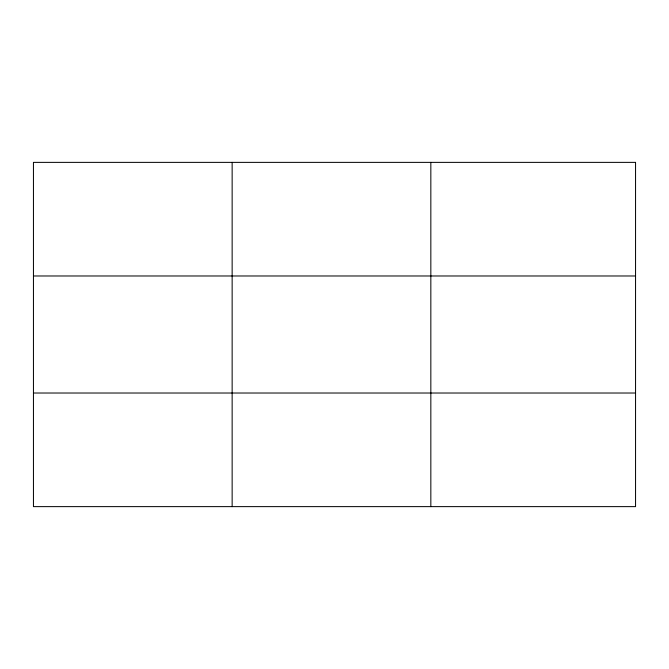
<?xml version="1.0" encoding="UTF-8"?>
<svg xmlns="http://www.w3.org/2000/svg" width="669" height="669" viewBox="0 0 669 669"><rect width="100%" height="100%" fill="white"/><g stroke="black" fill="none" stroke-linecap="round" stroke-linejoin="round"><path stroke-width="1" d="M232.143 162.375L232.143 506.625M430.836 162.375L430.836 506.625M33.45 275.979L635.55 275.979M33.45 393.021L635.55 393.021M635.55 162.375L635.55 506.625L33.45 506.625L33.45 162.375L635.55 162.375"/></g></svg>
